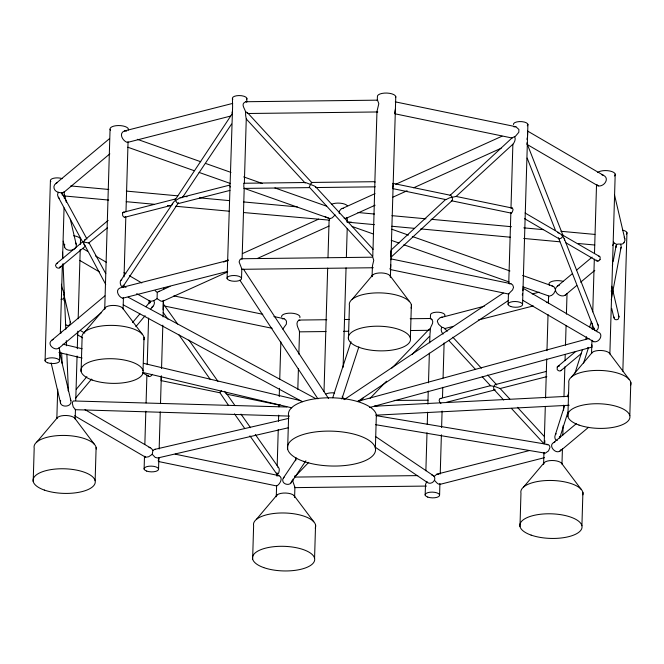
<?xml version="1.0" encoding="UTF-8"?>
<svg xmlns="http://www.w3.org/2000/svg" width="664" height="664" viewBox="0 0 664 664"><rect width="100%" height="100%" fill="white"/><g stroke="black" fill="none" stroke-linecap="round" stroke-linejoin="round"><path stroke-width="1" d="M163.825 300.352L163.22 300.833L163.07 309.847M527.648 131.63L527.565 135.381M295.189 475.598L295.206 476.445L308.727 462.343M390.432 276.465L390.897 258.869L510.931 283.694L512.732 285.022L513.538 287.329L512.583 289.894L508.458 294.003L390.449 269.592M277.012 473.216C277.768 477.466 280.59 469.041 278.556 467.556L255.3 434.48M522.933 290.649L522.958 289.504M33.2 481.458L34.188 448.134A31.117 12.309 1.7 0 1 64.3 435.443A31.117 12.309 1.7 0 1 96.239 449.013M45.077 360.784L50.414 180.84M56.847 418.212L57.71 389.27M59.528 360.61L59.81 351.123L59.146 347.778C55.137 351.746 45.99 344.143 51.999 340.101L104.862 295.87M60.341 333.17L62.366 264.845M62.557 258.636L64.059 207.907M64.333 198.586L64.458 194.444L63.868 192.186L64.416 191.647M75.455 409.364L75.19 419.026A9.23 3.652 1.7 0 0 66.358 415.498A9.23 3.652 1.7 0 0 56.913 418.295M75.746 400.45L77.065 355.987M77.281 348.749L77.796 331.17M78.169 318.762L80.228 249.49M80.377 244.319L80.535 239.148M81.099 371.408L82.087 338.084A31.117 12.309 1.7 0 1 113.22 325.41A31.117 12.309 1.7 0 1 143.988 339.769M95.135 480.719L96.122 447.395M110.058 129.322L104.721 309.2A9.23 3.652 1.7 0 1 113.046 305.432A9.23 3.652 1.7 0 1 123.089 308.976L123.413 298.161M123.736 287.197L123.803 285.13M124.043 276.88L125.82 217.037M125.977 211.874L128.061 141.714L127.065 142.37C122.599 140.718 118.391 133.298 124.467 130.941L232.715 103.401M143.034 370.678L144.022 337.353M144.113 469.083L144.478 456.674M144.852 444.266L145.831 411.174M146.08 402.899L146.91 374.977M147.217 364.636L148.595 318.097M149.026 303.622L149.118 300.518M288.608 427.699L157.742 457.977L155.243 457.43L152.247 454.325L152.903 450.441L154.471 449.445L288.832 418.353M158.563 468.917L158.854 458.019M159.153 449.03L160.256 411.879M160.505 403.621L161.327 375.758M161.543 368.528L162.829 325.186M163.078 316.927L163.502 302.485M227.08 278.473L232.607 106.555L232.417 98.529M241.53 278.307L241.812 268.903L239.106 261.948L239.887 259.782L241.264 258.752L372.786 257.192L373.749 260.346L372.446 265.849L372.056 276.689A9.23 3.652 1.7 0 1 381.592 272.937A9.23 3.652 1.7 0 1 390.341 277.419M375.019 182.185A2.623 0.564 86.3 0 0 374.869 181.845L376.961 111.519L378.812 103.692L377.542 100.164L245.763 101.733C239.339 104.397 246.56 109.676 245.605 113.71A6.623 2.905 79.6 0 0 245.879 116.789L246.261 118.947L244.344 183.438A2.623 0.564 86.3 0 0 243.912 183.413L243.804 186.708A2.623 0.564 86.3 0 0 244.203 188.202L242.103 259.143L241.264 258.752M246.759 102.165L246.875 98.363M252.635 558.997L253.623 525.672A31.117 12.309 1.7 0 1 285.769 513.031A31.117 12.309 1.7 0 1 315.251 528.137M276.871 476.03L276.963 472.934M277.178 465.713L278.249 429.6M278.498 421.349L278.681 415.158M278.921 406.899L278.988 404.841M279.229 396.582L279.478 388.332M279.752 379.044L280.855 341.902M287.637 449.105L288.624 415.78A44.073 17.438 1.7 0 1 330.705 397.786A44.073 17.438 1.7 0 1 376.554 416.56M294.633 496.564L294.907 487.227L292.907 481.599L292.99 479.076M295.696 460.75L295.787 457.687M297.812 389.353L298.426 368.653M298.858 354.161L299.53 331.394C298.194 327.941 294.808 322.737 299.007 320.056L326.804 319.724M314.57 558.258L315.558 524.933M324.015 391.395L327.676 268.107M327.983 257.74L329.095 220.448L329.892 218.597L332.183 217.867L335.129 214.912M343.097 367.35L346.052 267.882M346.359 257.524L347.222 228.516M347.405 222.299L346.99 217.402L345.944 218.414L344.151 218.224M348.442 338.897L349.43 305.573A31.117 12.309 1.7 0 1 381.576 292.932A31.117 12.309 1.7 0 1 411.058 308.046M373.019 249.539L374.911 181.695L311.482 182.451L309.25 187.082L372.811 256.561L372.894 249.008L315.848 186.999L314.296 185.945L305.564 182.517L244.045 183.247M375.376 448.059L376.363 414.734M390.922 259.84L395.769 96.595M410.377 338.167L411.365 304.842M425.151 495.078L425.516 484.571L426.786 481.392M425.873 470.776L427.002 432.737M427.251 424.512L427.616 412.178M427.89 404.144L428.239 391.005M428.487 382.813L429.367 353.123M429.674 342.89L429.998 333.56A6.623 1.726 -81.6 0 0 430.305 330.481C429.392 326.63 434.779 323.293 431.949 319.608M439.601 494.912L439.908 483.55M440.224 473.988L441.386 434.779M441.601 427.55L442.091 411.041M442.49 397.62L442.797 387.303M443.071 378.015L444.116 342.923M508.118 304.477L508.458 294.003M508.74 283.553L510.857 212.347M510.981 208.222L512.874 144.237M522.568 304.303L527.913 124.359M519.978 526.486L520.966 493.161A31.117 12.309 1.7 0 1 552.099 480.487A31.117 12.309 1.7 0 1 582.867 494.838M544.214 443.519L545.31 406.376M545.559 398.118L546.721 358.917M546.97 350.658L548.041 314.553M548.373 303.199L548.605 296.119M562.433 448.549L561.968 464.053A9.23 3.652 1.7 0 0 551.925 460.509A9.23 3.652 1.7 0 0 543.592 464.269L543.949 452.474L544.123 453.869M562.831 435.111L563.105 425.807M563.562 410.294L563.719 405.131M563.96 396.856L564.856 366.877M565.039 360.676L565.222 354.476M565.496 345.172L566.077 325.526M566.417 314.155L567.031 293.48M567.878 416.436L568.865 383.111A31.117 12.309 1.7 0 1 601.011 370.471A31.117 12.309 1.7 0 1 630.493 385.585M581.913 525.747L582.901 492.422M591.524 353.289L591.973 340.234M592.23 329.444L592.413 323.235M592.753 311.864L594.321 259.134M594.504 252.926L596.529 184.683M615.204 174.126L609.867 354.003A9.23 3.652 1.7 0 0 601.036 350.476A9.23 3.652 1.7 0 0 591.591 353.273M622.84 371.234L626.949 232.657M629.812 415.697L630.8 382.381M150.545 301.39L153.849 300.643L157.069 298.667L157.26 292.326L155.177 290.766M161.269 376.87L161.178 378.878A2.623 0.689 -81.6 0 1 161.003 379.459M390.781 264.704L390.631 267.534L389.909 268.978M395.395 109.203L394.532 113.146M158.887 458.177L158.215 460.965M544.829 440.614L544.795 442.888M59.81 351.123L59.378 352.592M64.458 194.444L63.968 195.897M347.463 220.224L346.957 222.075M572.476 273.568L557.553 286.051C551.543 290.434 559.802 298.128 564.956 295.339L576.734 285.478M295.206 476.445L295.082 475.914M611.27 299.713L612.855 290.923L611.834 286.242M624.002 242.642C622.176 246.153 615.993 241.654 616.034 246.485A6.623 5.345 -52.2 0 0 616.092 247.456M241.812 268.903L241.505 269.31L373.027 267.75M299.53 331.394L299.281 331.851L326.041 331.535M294.907 487.227L294.418 487.301M123.255 285.42C121.91 289.803 118.806 282.084 120.956 280.291L174.184 201.366L180.168 197.764L229.595 185.14M393.005 186.244L393.08 183.87A2.623 0.681 -81.6 0 0 392.822 183.347L450.707 195.324L452.118 197.125L452.516 199.233L452.043 200.636L390.988 257.258M60.117 266.945L60.208 266.355M64.74 244.344C62.333 252.552 78.12 251.996 76.161 244.211L70.301 219.22M60.648 400.707C58.465 408.119 72.658 407.696 70.874 400.591L59.552 352.26M614.026 316.944L614.598 319.127A2.623 2.349 -29.6 0 0 616.383 319.708A2.623 2.415 5.5 0 0 618.25 319.085L619.014 316.886L612.922 290.89L621.072 247.39M291.654 480.919C291.43 486.297 282.532 484.986 282.706 480.089A4.183 3.735 -29.6 0 1 284.2 477.092M390.805 256.462L390.814 250.867M232.217 113.76L175.172 199.897L176.873 202.703L178.375 203.574L229.968 190.394M122.923 286.665L178.533 202.686M612.341 265.874L612.723 263.849M613.104 261.815L616.142 245.572M150.272 302.767L150.446 301.921M555.419 290.375L553.718 293.637L551.618 295.397L549.252 296.144L522.908 286.831M219.626 392.25L228.524 405.397M375.401 447.304L427.433 482.52C431.426 485.367 437.427 479.582 433.625 475.831L375.417 436.431M527.482 137.099L526.884 139.324M522.651 293.455L522.261 295.007M226.225 393.835L224.615 391.328M564.607 405.671L555.229 435.127C554.374 436.995 554.83 440.232 557.237 440.581M567.429 396.831L568.674 392.905M574.933 373.268L582.444 349.696M585.64 339.669L586.578 336.723M589.698 326.912L591.259 322.015M559.827 437.642L567.952 412.137M583.573 363.075L588.578 347.38M332.739 397.719L350.999 341.744M341.844 399.056L358.867 346.882M64.043 300.717L64.225 296.484M612.781 291.662L612.133 292.948M560.997 449.528C557.37 456.658 546.107 444.855 554.88 442.058M430.172 328.697L428.878 329.51L429.002 330.041M246.261 118.947L305.191 183.065L305.564 182.517M122.674 212.862L122.599 215.244A2.623 1.652 71.1 0 0 124.11 217.128A2.623 1.145 79.6 0 0 125.197 216.763M600.057 259.408L600.131 257.026A2.623 2.116 -52.2 0 0 598.754 256.179M612.565 245.539L614.1 243.082L613.561 242.061M163.22 300.833L162.597 301.332L160.895 301.099L157.069 298.667M152.205 374.33L151.475 375.45A2.623 2.116 -52.2 0 1 149.815 376.447A2.623 1.751 -65.7 0 1 148.479 376.214L148.122 375.376M557.245 367.018L557.179 369.4A2.623 2.307 38.5 0 0 559.304 370.902A2.623 2.05 58.9 0 0 561.263 370.238M232.051 114.059L231.985 114.598M512.251 208.056L456.11 196.444L449.362 197.905L445.967 199.623L392.623 188.584M512.359 137.73L515.554 136.153L518.816 132.294L518.899 129.472L515.828 126.708L395.304 101.858M172.466 203.192L172.15 204.852M434.181 476.453L436.846 474.196L529.59 450.499M395.553 101.858L395.595 102.497M182.376 197.673L231.553 124.068M283.412 477.972L296.683 458.193M291.031 482.902L305.897 460.75M150.404 309.441L153.591 305.473A6.623 5.918 -29.6 0 0 154.422 302.626L153.849 300.643M315.973 187.538L315.848 186.999M624.011 242.642L624.982 240.318L624.799 238.799L614.499 194.834M221.502 390.681L219.601 392.706L160.929 380.572M75.472 409.647L73.231 406.924L72.343 403.421A4.183 2.639 71.1 0 1 73.405 400.965L286.923 407.007M282.789 329.087L286.375 324.123L286.458 321.301L285.844 320.106L284.009 318.67L273.9 316.579M120.956 280.291L121.786 279.544M86.934 239.007L61.918 192.967L58.316 192.303L57.602 194.295A6.623 6.084 5.5 0 0 58.291 197.125L82.56 241.821L89.142 243.066L105.759 273.668M447.295 331.178L443.735 327.709L441.826 327.277L441.211 329.153A6.623 5.188 58.9 0 0 441.784 332.133L443.029 334.125M61.918 192.967L63.868 192.186M76.294 389.22L86.901 376.646M132.543 322.563L139.897 313.856M145.906 306.735L150.587 301.19M75.588 398.093L91.624 379.094M135.863 326.671L145.117 315.707M456.11 196.444L513.479 143.665L514.534 141.639A6.623 4.416 -65.7 0 0 515.181 138.651L514.758 136.792M565.604 294.584L564.956 295.339M84.793 331.875L105.476 307.415M36.894 441.917L57.569 417.457M352.136 299.364L372.811 274.904M256.329 519.456L277.012 494.995M571.571 376.903L592.246 352.435M523.672 486.944L544.347 462.484M59.909 267.434L59.594 267.791A2.623 2.058 58.9 0 1 58.009 268.057A2.623 2.316 38.5 0 1 56.257 267.102L55.494 265.384L56.357 263.732L82.66 241.821M228.059 260.412L120.101 287.919C114.913 290.019 118.441 296.725 122.367 298.169L123.205 297.854M243.663 212.546L329.452 220.149M434.588 480.445C435.974 481.765 437.9 484.795 439.925 484.172M555.652 434.372L556.183 433.799M363.374 397.861L360.519 400.832L358.527 400.848M391.851 368.147L428.878 329.51M370.097 398.309L386.514 381.186M412.203 354.385L429.326 336.515M108.141 220.415L84.585 240.127L83.423 242.692L105.709 284.441M109.51 138.651L56.108 183.322C52.033 185.937 54.058 191.373 58.316 192.303M482.189 376.695L490.53 385.751L495.054 386.597L500.116 388.515L509.811 399.039M500.116 388.515L546.829 376.646M153.044 306.311L151.873 307.191M175.155 199.167L175.595 199.001M391.204 249.979L445.81 199.349M512.459 137.539L450.034 195.432L450.707 195.324M157.26 292.326L170.042 286.333M152.239 454.334L148.653 456.757L145.607 457.239L74.551 415.78M63.512 192.61L109.842 153.849M59.594 267.791L85.54 246.078M107.377 227.81L88.719 243.016M58.623 348.409L101.459 312.57M576.402 270.281L592.105 257.142M580.66 282.2L594.795 270.373M557.66 366.578L575.721 351.472M560.889 370.637L581.506 353.389M553.676 442.622L576.559 423.483M560.001 451.188L588.561 427.292M344.541 399.404L503.237 293.056M357.489 401.62L507.977 300.775M56.108 183.322L57.552 182.442M51.999 340.101L53.228 339.354M557.553 286.051L559.544 285.039M84.585 240.127L85.78 239.621M375.027 193.631L340.947 209.127L339.346 211.16L339.271 213.683M247.265 113.419L247.489 112.706L245.971 111.925M588.287 347.712L587.341 348.002M546.447 371.392L494.995 384.655L493.609 386.963L493.933 389.444L503.702 400.035M484.214 306.237L439.908 317.824L437.717 320.056L437.344 321.459L438.572 324.231L441.826 327.277M452.043 200.636L451.371 200.735L511.048 213.086M223.652 262.089L228.35 259.964M242.46 253.582L318.645 219.128M395.719 184.277L501.992 136.211M162.597 301.332L227.486 271.983M257.582 258.371L329.062 226.05M345.944 218.414L375.102 205.226M392.972 197.15L407.082 190.767M413.664 187.787L501.129 148.238M513.977 126.89L515.828 126.708M282.283 318.869L284.009 318.67M509.321 283.86L510.931 283.694M277.627 475.847L278.357 475.565C283.86 476.951 280.191 484.38 276.639 485.948L158.621 461.546M357.381 401.438L589.018 338.491M369.607 407.505L592.379 346.973M127.621 142.387L230.599 116.075M123.346 212.289L175.329 199.009M124.724 217.286L170.54 205.574M122.923 298.161L227.694 271.393M532.196 293.978L539.201 292.185M444.374 328.663L453.371 326.364M478.362 319.982L533.35 305.93M546.347 302.61L548.348 302.095M440.215 398.533L490.63 385.659M446.557 402.268L495.178 389.843L493.933 389.444M439.668 484.446L544.438 457.67M342.109 208.521L343.263 208.305M158.754 291.438L159.567 291.255M546.19 444.531L548.705 444.93A4.183 3.37 -52.2 0 1 549.892 447.594L548.53 450.889L545.31 453.18L375.65 424.686M180.168 197.764L181.554 197.723M154.471 449.445L155.484 449.287M124.467 130.941L126.658 131.098M441.22 317.218L442.232 317.077M436.846 474.196L438.871 474.32M495.469 384.414L496.714 384.821L487.666 374.994M377.542 100.164L377.285 100.621L377.401 96.811A9.23 3.652 1.7 0 1 386.929 93.06A9.23 3.652 1.7 0 1 395.678 97.542M431.94 319.6L430.778 318.488L430.38 318.944L430.496 315.134A7.262 2.872 1.7 0 1 438.937 312.246A7.262 2.872 1.7 0 1 444.316 316.413M374.969 406.194L568.724 396.259M375.724 415.174L569.181 405.256M611.046 291.048L612.523 290.84M248.095 113.502L377.808 111.959M244.161 188.402L309.374 187.613M315.475 187.555L375.027 186.841M344.301 319.517L349.455 319.459M410.186 318.737L430.778 318.488M343.545 331.328L348.691 331.261M410.46 330.531L428.994 330.307M394.175 400.425L428.023 400.226M374.994 405.804L378.065 405.762M417.756 475.615L294.642 477.084M294.75 487.633L426.263 486.073M277.876 467.315L278.556 467.556M348.583 222.166L351.497 222.183M557.544 232.508L560.98 234.184L564.192 238.484L598.106 325.136C598.862 327.261 598.065 330.539 595.459 330.78L594.338 329.709L558.524 237.837M245.763 101.733L246.41 101.75M299.007 320.056L299.854 320.496M75.181 409.696L289.446 416.096M311.482 182.451L311.789 182.99M526.984 144.37L598.173 185.912C603.974 187.024 610.208 178.35 603.294 175.23L527.656 131.09M136.701 293.654L150.603 301.473M522.676 300.252L593.724 341.711C599.634 343.081 604.481 333.195 597.135 331.851M377.509 111.95L376.961 111.519M372.886 267.741L372.338 267.351M425.865 486.065L425.433 485.683M61.055 299.323C68.956 299.339 60.773 287.877 61.461 284.242M70.708 185.945L108.813 189.464M126.326 191.083L177.819 195.847M182.965 196.328L187.082 196.71M199.441 197.847L229.312 200.611M243.729 201.947L297.281 206.902M357.954 212.513L374.438 214.032M391.951 215.659L425.948 218.805M431.094 219.278L511.446 226.706M523.805 227.852L543.376 229.661M560.889 231.279L594.886 234.425M64.416 195.971L108.713 200.063M126.226 201.682L154.04 204.255M167.428 205.5L170.523 205.782M175.669 206.255L229.238 211.21M348.642 222.257L374.388 224.639M391.893 226.258L414.552 228.358M420.727 228.922L510.325 237.214M523.713 238.451L559.76 241.787M578.303 243.505L594.778 245.024M562.034 234.749L599.31 256.312M524.601 218.688L559.046 238.791L561.163 238.243L562.873 236.259L562.964 235.346L526.801 142.926M376.621 415.714L547.85 444.482M551.9 285.976L553.925 286.74L555.444 289.604M394.831 113.768L512.06 138.012M173.852 295.878L262.786 314.279M165.029 306.137L272.149 328.298M227.013 394.242L279.353 405.073M175.196 454.159L279.104 475.648M616.673 244.36L614.1 243.082M62.964 344.201L82.112 348.749M143.582 363.349L300.8 400.691M58.955 352.534L82.137 358.045M142.602 372.404L291.753 407.829M601.941 174.864L603.294 175.23M148.935 447.329L151.35 448.399L152.903 450.441M431.525 474.818L433.625 475.831M244.012 188.294L329.892 218.597M137.323 139.315L200.752 161.734M205.624 163.452L230.997 172.416M243.68 176.898L262.222 183.455M274.904 187.937L326.622 206.205M391.793 229.238L408.393 235.097M412.302 236.484L509.935 270.978M522.626 275.46L552.896 286.159M127.828 147.234L194.22 170.698M199.1 172.424L230.342 183.463M352.144 226.499L373.608 234.085M391.171 240.285L398.981 243.049M403.861 244.767L509.246 282.009M325.119 216.73L328.954 218.307M128.185 297.223L315.948 398.749M123.247 304.842L302.427 401.728M525.091 213.003L559.038 232.815M566.027 242.858L597.069 260.977M522.825 288.101L596.977 331.377M83.091 248.701L87.54 251.299M95.55 255.972L106.232 262.205M124.027 272.589L125.811 273.626M129.364 275.701L141.822 282.972M79.755 260.421L99.326 271.842M123.355 285.86L126.027 287.421M80.369 330.514L84.751 333.071M77.298 334.697L82.626 337.802M142.685 372.853L148.869 376.455M84.967 409.63L150.188 447.685M562.466 234.815L562.964 235.346M559.046 238.791L558.548 238.26M598.173 185.912L597.085 184.733M593.11 341.321L593.724 341.711M150.047 301.439L149.168 300.385M145.607 457.239L144.735 456.251M163.41 304.021L177.653 324.032M84.693 245.016L83.78 244.078M59.42 198.486L58.332 197.225M247.489 112.706L311.665 182.459M452.865 337.221L481.4 368.196M517.43 407.306L544.447 436.63M448.831 340.483L475.241 369.151M511.371 408.36L544.148 443.942M597.301 323.833L598.106 325.136M427.433 482.52L426.927 481.832M609.378 353.123L628.999 379.202M561.478 463.173L581.1 489.244M389.942 275.585L409.563 301.663M294.144 495.684L313.757 521.755M122.608 308.096L142.22 334.175M74.708 418.146L94.321 444.224M618.391 315.773L619.014 316.886M612.075 288.915L612.756 290.185M188.908 340.043L217.933 381.327M226.084 392.922L235.023 405.646M240.99 414.12L250.527 427.699M163.178 312.453L167.942 319.226M178.666 334.482L210.231 379.385M234.467 413.855L244.576 428.239M249.93 435.85L277.286 474.76M243.497 269.194L328.531 398.483M239.895 280.216L317.931 398.873M620.632 244.311L621.197 246.427A6.623 5.835 38.5 0 1 620.375 249.116M624.16 237.172L624.799 238.799M342.201 396.267L344.184 399.653M63.395 294.169L64.275 296.235M70.193 321.965L70.118 324.339A2.623 2.407 5.5 0 1 67.819 325.443A2.623 2.341 -29.6 0 1 65.645 324.397M70.343 399.255L70.874 400.591M61.926 193.05L62.316 195.266M75.563 242.725L76.161 244.211M527.174 158.09L555.436 230.308M596.297 260.064L596.396 260.346A2.623 1.743 -65.7 0 0 598.023 260.969M564.192 238.484L564.599 240.252M510.89 212.87L510.898 212.912A2.623 0.689 -81.6 0 0 511.429 212.92M592.031 345.853L591.773 344.84M68.168 390.075L68.4 391.046L66.865 353.987M611.693 308.378L613.992 318.172M64.682 195.216L66.325 202.221M63.254 241.173L64.657 247.166M64.433 296.941L70.434 322.563M51.128 362.884L60.573 403.239M594.338 329.709L594.164 328.107M232.018 112.042L232.168 112.789M559.412 436.505L559.52 437.999M508.79 293.754L508.865 294.293M548.564 297.007L548.647 297.688M276.614 485.65L276.257 496.78A9.23 3.652 1.7 0 1 285.794 493.037A9.23 3.652 1.7 0 1 294.542 497.519M62.574 252.196L62.831 258.362M63.047 263.508L65.819 329.311M66.3 340.624L66.516 345.761M60.748 331.427L60.831 333.486M61.661 353.024L62.092 363.308M230.076 186.435L230.076 187.082M597.633 172.507A9.23 3.652 1.7 0 1 609.876 171.013A9.23 3.652 1.7 0 1 614.407 175.968M600.057 259.458A2.623 2.116 -52.2 0 1 598.015 261.018M513.463 124.525A7.262 2.872 1.7 0 1 521.904 121.645A7.262 2.872 1.7 0 1 527.282 125.803M511.57 208.156A2.623 1.262 -74.7 0 1 512.533 208.264L513.073 209.733L512.434 211.625A2.623 1.262 -74.7 0 1 511.421 212.978M393.005 186.302A2.623 0.681 -81.6 0 1 392.698 187.522M374.886 186.833A2.623 0.564 86.3 0 1 374.728 186.65M622.749 230.209A7.262 2.872 1.7 0 1 626.318 234.11M557.245 366.96A2.623 2.307 38.5 0 1 559.445 366.096M325.949 393.959A9.23 3.652 1.7 0 1 334.606 392.905M331.585 204.238A9.23 3.652 1.7 0 1 347.338 205.699M549.468 285.337A9.23 3.652 1.7 0 1 552.465 281.262A9.23 3.652 1.7 0 1 563.371 281.411M232.84 99.276A7.262 2.872 1.7 0 1 238.974 95.566A7.262 2.872 1.7 0 1 246.8 99.11M124.566 212.646A2.623 1.145 79.6 0 0 124.251 212.322A2.623 1.652 71.1 0 0 122.674 212.812M440.971 403.38A2.623 1.66 71.1 0 1 439.734 402.118L439.103 400.234L439.842 398.749A2.623 1.66 71.1 0 1 441.112 398.616M110.589 130.26A9.23 3.652 1.7 0 1 118.391 125.554A9.23 3.652 1.7 0 1 128.343 130.053M281.594 316.902A9.23 3.652 1.7 0 1 291.131 313.159A9.23 3.652 1.7 0 1 299.879 317.641M280.092 404.608A2.623 1.253 -74.7 0 1 279.735 404.899A2.623 0.681 -81.6 0 1 279.096 404.55M56.357 263.732A2.623 2.316 38.5 0 1 57.494 263.284M50.837 181.579A7.262 2.872 1.7 0 1 53.444 178.301A7.262 2.872 1.7 0 1 62.275 178.657M73.679 235.786A9.23 3.652 1.7 0 1 80.444 240.102M163.485 288.226A7.262 2.872 1.7 0 1 163.908 288.973M578.991 425.051A31.117 12.309 1.7 0 0 629.505 418.901A31.117 12.309 1.7 0 0 588.038 404.251A31.117 12.309 1.7 0 0 578.991 425.051M510.716 306.486A7.262 2.872 1.7 0 0 522.502 305.05A7.262 2.872 1.7 0 0 512.824 301.63A7.262 2.872 1.7 0 0 510.716 306.486M359.548 347.513A31.117 12.309 1.7 0 0 410.061 341.371A31.117 12.309 1.7 0 0 368.603 326.713A31.117 12.309 1.7 0 0 359.548 347.513M303.382 461.297A44.073 17.438 1.7 0 0 374.936 452.599A44.073 17.438 1.7 0 0 316.197 431.841A44.073 17.438 1.7 0 0 303.382 461.297M531.092 535.093A31.117 12.309 1.7 0 0 581.606 528.951A31.117 12.309 1.7 0 0 540.139 514.301A31.117 12.309 1.7 0 0 531.092 535.093M229.669 280.49A7.262 2.872 1.7 0 0 241.455 279.054A7.262 2.872 1.7 0 0 231.786 275.635A7.262 2.872 1.7 0 0 229.669 280.49M92.213 380.024A31.117 12.309 1.7 0 0 142.727 373.882A31.117 12.309 1.7 0 0 101.26 359.224A31.117 12.309 1.7 0 0 92.213 380.024M427.749 497.087A7.262 2.872 1.7 0 0 439.535 495.659A7.262 2.872 1.7 0 0 429.857 492.24A7.262 2.872 1.7 0 0 427.749 497.087M263.749 567.604A31.117 12.309 1.7 0 0 314.263 561.462A31.117 12.309 1.7 0 0 272.804 546.812A31.117 12.309 1.7 0 0 263.749 567.604M47.667 362.793A7.262 2.872 1.7 0 0 59.453 361.357A7.262 2.872 1.7 0 0 49.783 357.938A7.262 2.872 1.7 0 0 47.667 362.793M44.314 490.065A31.117 12.309 1.7 0 0 94.828 483.923A31.117 12.309 1.7 0 0 53.361 469.274A31.117 12.309 1.7 0 0 44.314 490.065M146.702 471.091A7.262 2.872 1.7 0 0 158.488 469.664A7.262 2.872 1.7 0 0 148.819 466.244A7.262 2.872 1.7 0 0 146.702 471.091"/></g></svg>
